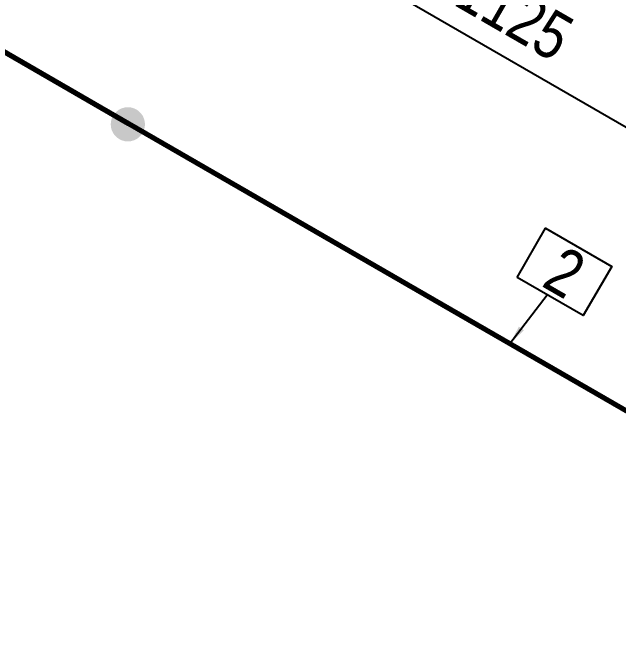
# Model space of a CAD drawing. Header units: millimetres. Extents: x 0 to 594, y 0 to 420.
# Drawn here: x 213.83 to 245.85, y 314.2 to 347.71 of the extents above; entities that cross this region are included whole.
import ezdxf
from ezdxf import colors
from ezdxf.entities.mleader import LeaderData, LeaderLine
from ezdxf.enums import TextEntityAlignment as Align
from ezdxf.math import Vec2, Vec3

# ---------------------------------------------------------------- set-up
doc = ezdxf.new("R2010")
doc.units = ezdxf.units.MM
doc.header["$LTSCALE"] = 0.25
for name, color, linetype in [('용접', 1, 'Continuous'), ('주석', 7, 'Continuous'), ('치수', 1, 'Continuous')]:
    doc.layers.add(name, color=color, linetype=linetype)
doc.layers.add('파이프', color=3, linetype='Continuous', lineweight=70)
doc.styles.add('AdskIsoAnnotation', font='arial.ttf', dxfattribs={"width": 0.8, "height": 1})
doc.styles.add('AdskIsoMetric', font='arial.ttf', dxfattribs={"width": 0.8, "height": 2.5})
doc.styles.add('AdskIsoMetric-30', font='arial.ttf', dxfattribs={"width": 0.8, "height": 2.5})
doc.styles.get("Standard").update_dxf_attribs({"font": 'arial.ttf'})
doc.dimstyles.new('AdskIsoMetric', dxfattribs={"dimtxt": 2.5, "dimasz": 2.5, "dimexe": 1, "dimexo": 2, "dimgap": 0.8, "dimtad": 1, "dimdec": 0, "dimrnd": 1, "dimzin": 0, "dimdsep": 46, "dimtxsty": 'AdskIsoMetric', "dimcen": 0, "dimclrt": 7, "dimadec": 0, "dimazin": 0, "dimtfac": 1, "dimtdec": 0, "dimtmove": 1, "dimatfit": 3, "dimfxl": 0, "dimfrac": 2, "dimtolj": 1, "dimtzin": 0, "dimarcsym": 0})

# ---------------------------------------------------------------- blocks, each defined once
blk = doc.blocks.new('*D106')
at = {"layer": 'Defpoints', "color": 0}
for p in [(212.8733397821886, 345.9420412296327), (267.8550856288327, 329.1983154645283), (267.8550856288271, 314.1983154645308)]:
    blk.add_point(p, dxfattribs=at)
at = {"layer": '치수', "color": 0, "lineweight": -2}
for p, q in [((212.8733397821895, 348.2514423063913), (212.8733397821948, 362.0967417680125)), ((215.0384032916548, 359.6920412296322), (265.6900221193722, 330.4483154645293)), ((267.855085628828, 316.5077165412894), (267.8550856288332, 330.3530160029077))]:
    blk.add_line(p, q, dxfattribs=at)
at = {"layer": '치수', "color": 0}
for points in [[(215.2467366249884, 360.0528851478757), (214.8300699583214, 359.3311973113888), (212.8733397821943, 360.9420412296332)], [(265.8983554527057, 330.8091593827727), (265.4816887860387, 330.0874715462859), (267.8550856288327, 329.1983154645283)]]:
    blk.add_solid(points, dxfattribs=at)
at = {"layer": '치수', "color": 7, "insert": (240.364212705508, 347.6870756151692), "char_height": 2.5, "attachment_point": 5, "rotation": 329.9999999999746, "style": 'AdskIsoMetric-30'}
blk.add_mtext('\\A1;1125', dxfattribs=at)
blk = doc.blocks.new('엘보우-2-Iso2DSkew90')
at = {"color": 0, "linetype": 'ByBlock', "lineweight": -2, "extrusion": (-2.01948391736579e-28, -0.8164965809289142, -0.5773502691879454)}
for p, q in [((-7.071067811865476, -4.082482904626749), (-7.071067811990304e-05, -4.082482904698819e-05)), ((7.071067812131875e-05, -4.082482904617083e-05), (7.071067811850038, -4.082482904635661)), ((7.071067812265072e-05, -4.082482904698817e-05), (7.071067812265072e-05, -4.082482904698817e-05))]:
    blk.add_line(p, q, dxfattribs=at)
blk = doc.blocks.new('Buttweld')
at = {"lineweight": -2}
blk.add_hatch(color=0, dxfattribs=at).paths.add_polyline_path([(0.04399514976077742, -0.002606086945810659), (0.04330731180660574, 0.005255936846196026), (0.04126469755226539, 0.01287907702365859), (0.03792937079826185, 0.02003170832977988), (0.03340267376025871, 0.0264965016817295), (0.02782214783713649, 0.03207702760485173), (0.02135735448518687, 0.03660372464285486), (0.01420472317906558, 0.03993905139685841), (0.006581583001603011, 0.04198166565119876), (-0.001280440790403681, 0.04266950360537045), (-0.009142464582410366, 0.04198166565119876), (-0.01676560475987293, 0.03993905139685841), (-0.02391823606599422, 0.03660372464285487), (-0.03038302941794385, 0.03207702760485173), (-0.03596355534106607, 0.02649650168172951), (-0.04049025237906921, 0.02003170832977988), (-0.04382557913307276, 0.0128790770236586), (-0.0458681933874131, 0.005255936846196026), (-0.04655603134158478, -0.002606086945810653), (-0.0458681933874131, -0.01046811073781733), (-0.04382557913307276, -0.01809125091527991), (-0.04049025237906921, -0.02524388222140119), (-0.03596355534106607, -0.03170867557335082), (-0.03038302941794385, -0.03728920149647304), (-0.02391823606599425, -0.04181589853447618), (-0.01676560475987292, -0.04515122528847974), (-0.009142464582410366, -0.04719383954282007), (-0.001280440790403688, -0.04788167749699176), (0.006581583001602991, -0.04719383954282008), (0.01420472317906554, -0.04515122528847974), (0.02135735448518687, -0.04181589853447618), (0.02782214783713648, -0.03728920149647305), (0.0334026737602587, -0.03170867557335083), (0.03792937079826184, -0.02524388222140123), (0.04126469755226539, -0.0180912509152799), (0.04330731180660574, -0.01046811073781735)], is_closed=False, flags=0)
blk = doc.blocks.new('AnnoRect')
at = {"color": 0, "linetype": 'ByBlock', "lineweight": -2}
blk.add_wipeout([(-0.8095147142857141, -0.5999939999999999), (-0.8095147142857141, 0.5999939999999997), (0.8095147142857136, 0.5999939999999997), (0.8095147142857136, -0.5999939999999997)], dxfattribs=at)
blk.add_lwpolyline([(-0.8095147142857141, -0.5999939999999999), (-0.8095147142857141, 0.5999940000000001), (0.8095147142857141, 0.5999940000000004), (0.8095147142857141, -0.5999939999999997)], close=True, dxfattribs=at)
at = {"color": 0, "linetype": 'ByBlock', "lineweight": -2, "style": 'AdskIsoAnnotation', "width": 0.8}
blk.add_attdef('XX', text='', height=1, dxfattribs=at).set_placement((0, 0), align=Align.MIDDLE_CENTER)

msp = doc.modelspace()

# ---------------------------------------------------------------- linework, layer by layer
at = {"layer": '파이프'}
msp.add_lwpolyline([(219.9444075940416, 341.859558325001), (260.7840178169688, 318.2807983691731)], dxfattribs=at)

# ---------------------------------------------------------------- block references
at = {"layer": '용접', "xscale": 20, "yscale": 20, "zscale": 20}
msp.add_blockref('Buttweld', (219.9444075940387, 341.8595583249971), dxfattribs=at)
at = {"layer": '파이프'}
msp.add_blockref('엘보우-2-Iso2DSkew90', (212.8733397821886, 345.9420412296327), dxfattribs=at)

# ---------------------------------------------------------------- dimensions: what is measured, and where the dimension line sits
at = {"layer": '치수'}
dim = msp.add_linear_dim(base=(267.8550856288327, 329.1983154645283), p1=(212.8733397821886, 345.9420412296327), p2=(267.8550856288271, 314.1983154645308), angle=329.9999999999745, text='1125', dimstyle='AdskIsoMetric', override={"dimtad": 0, "dimlfac": 17.72003715514671, "dimtxsty": 'AdskIsoMetric-30', "dimse1": 0, "dimse2": 0, "dimsd1": 0, "dimsd2": 0, "dimtmove": 1}, dxfattribs=at)
dim.commit()
dim.dimension.update_dxf_attribs({"geometry": '*D106', "text_midpoint": (240.364212705508, 347.6870756151692), "dimtype": 160})

# ---------------------------------------------------------------- leaders
at = {"layer": '주석'}
ml = msp.add_multileader_mtext('Standard', dxfattribs=at)
ml.set_content('')
ml.set_leader_properties()
ml.build(insert=Vec2(0, 0))
ml.multileader.update_dxf_attribs({"dogleg_length": 0, "arrow_head_size": 0})
ctx = ml.context
ctx.base_point, ctx.arrow_head_size, ctx.plane_origin = Vec3(242.0854512882864, 332.7959820037487), 0, Vec3(2.123008698617923e-06, -6.79816068470712e-07)
notes = []
notes.append((ctx, [(0, (1, 1, 0), (242.0854512882864, 332.7959820037487), (-1, 0), 0, [(0, [(240.1214431786915, 330.2103413987432)], 0, [])])]))
ctx.mtext, ml.multileader.dxf.content_type = None, 0
for ctx, leaders in notes:
    for number, flags, end, landing, length, lines in leaders:
        leader = LeaderData()
        leader.index, (leader.has_last_leader_line, leader.has_dogleg_vector, leader.attachment_direction) = number, flags
        leader.last_leader_point, leader.dogleg_vector, leader.dogleg_length = Vec3(end), Vec3(landing), length
        for number, points, colour, breaks in lines:
            line = LeaderLine()
            line.index, line.vertices, line.color, line.breaks = number, Vec3.list(points), colors.encode_raw_color(colour), breaks
            leader.lines.append(line)
        ctx.leaders.append(leader)

# ---------------------------------------------------------------- next in the draw order: block references
ref = msp.add_blockref('AnnoRect', (243.0000021230112, 333.9999993201864), dxfattribs=dict(at, xscale=2.5, yscale=2.5, zscale=2.5, rotation=329.9999999999753))
ref.add_attrib('XX_001', '2', (241.727946382541, 333.2851379675516), dxfattribs={"layer": '0', "color": 0, "linetype": 'ByBlock', "lineweight": -2, "height": 2.5, "rotation": 329.9999999999753, "style": 'AdskIsoAnnotation', "width": 0.8})

doc.saveas('drawing.dxf')
